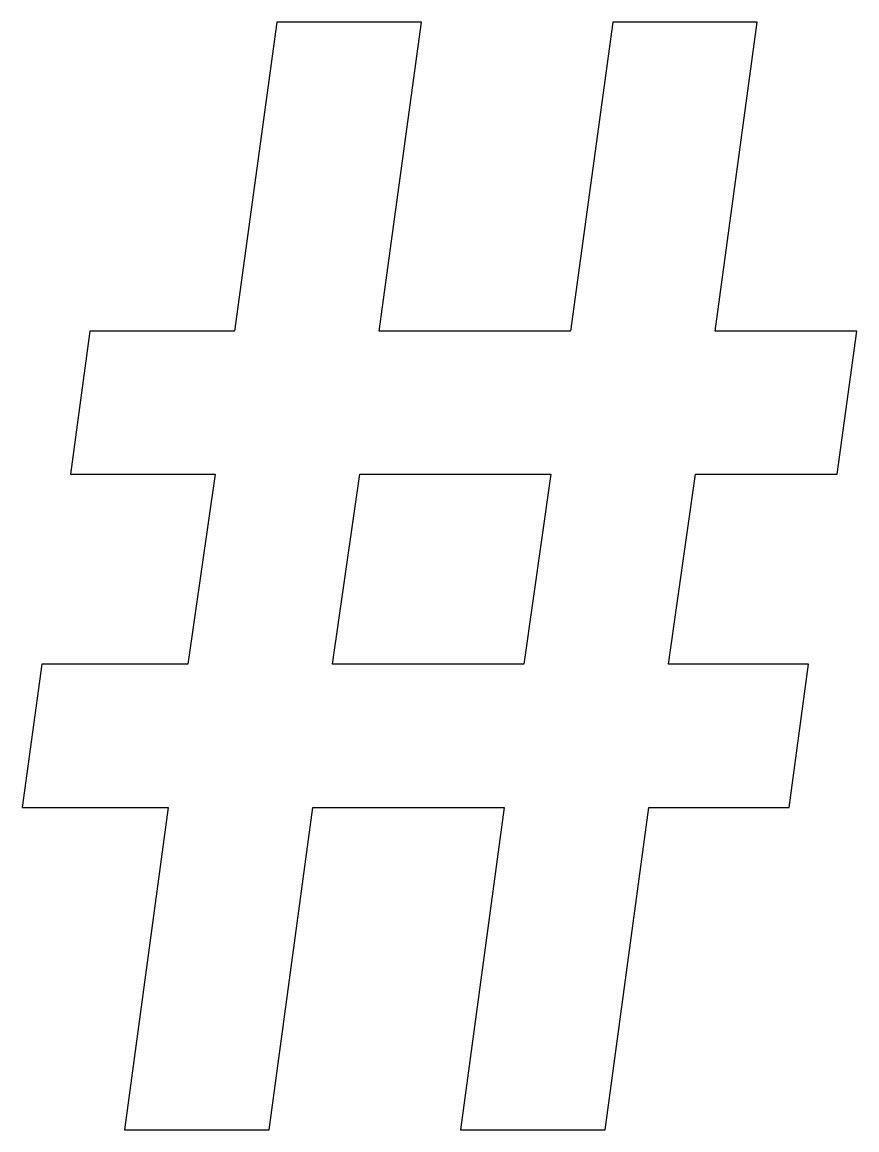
# Model space of a CAD drawing. Extents: x 0 to 0.89, y 0 to 1.18.
import ezdxf

# ---------------------------------------------------------------- set-up
doc = ezdxf.new("R2010")
doc.units = 0
doc.layers.get('0').update_dxf_attribs({"linetype": 'CONTINUOUS'})

msp = doc.modelspace()

# ---------------------------------------------------------------- linework, layer by layer
at = {"color": 0}
for p, q in [((0.2704, 1.176), (0.2257, 0.8481)), ((0.424, 1.176), (0.2704, 1.176)), ((0.3791, 0.8481), (0.424, 1.176)), ((0.6272, 1.176), (0.5825, 0.8481)), ((0.7808, 1.176), (0.6272, 1.176)), ((0.7361, 0.8481), (0.7808, 1.176)), ((0.072, 0.8481), (0.0512, 0.696)), ((0.2257, 0.8481), (0.072, 0.8481)), ((0.5825, 0.8481), (0.3791, 0.8481)), ((0.8865, 0.8481), (0.7361, 0.8481)), ((0.8657, 0.696), (0.8865, 0.8481)), ((0.0512, 0.696), (0.2049, 0.696)), ((0.2049, 0.696), (0.176, 0.4944)), ((0.3296, 0.4944), (0.3585, 0.696)), ((0.3585, 0.696), (0.5616, 0.696)), ((0.5616, 0.696), (0.5328, 0.4944)), ((0.6864, 0.4944), (0.7153, 0.696)), ((0.7153, 0.696), (0.8657, 0.696)), ((0.0208, 0.4944), (0, 0.3424)), ((0.176, 0.4944), (0.0208, 0.4944)), ((0.5328, 0.4944), (0.3296, 0.4944)), ((0.8353, 0.4944), (0.6864, 0.4944)), ((0.8145, 0.3424), (0.8353, 0.4944)), ((0, 0.3424), (0.1552, 0.3424)), ((0.1552, 0.3424), (0.1087, 0)), ((0.2624, 0), (0.3088, 0.3424)), ((0.3088, 0.3424), (0.5119, 0.3424)), ((0.5119, 0.3424), (0.4655, 0)), ((0.6191, 0), (0.6656, 0.3424)), ((0.6656, 0.3424), (0.8145, 0.3424)), ((0.1087, 0), (0.2624, 0)), ((0.4655, 0), (0.6191, 0))]:
    msp.add_line(p, q, dxfattribs=at)

doc.saveas('drawing.dxf')
